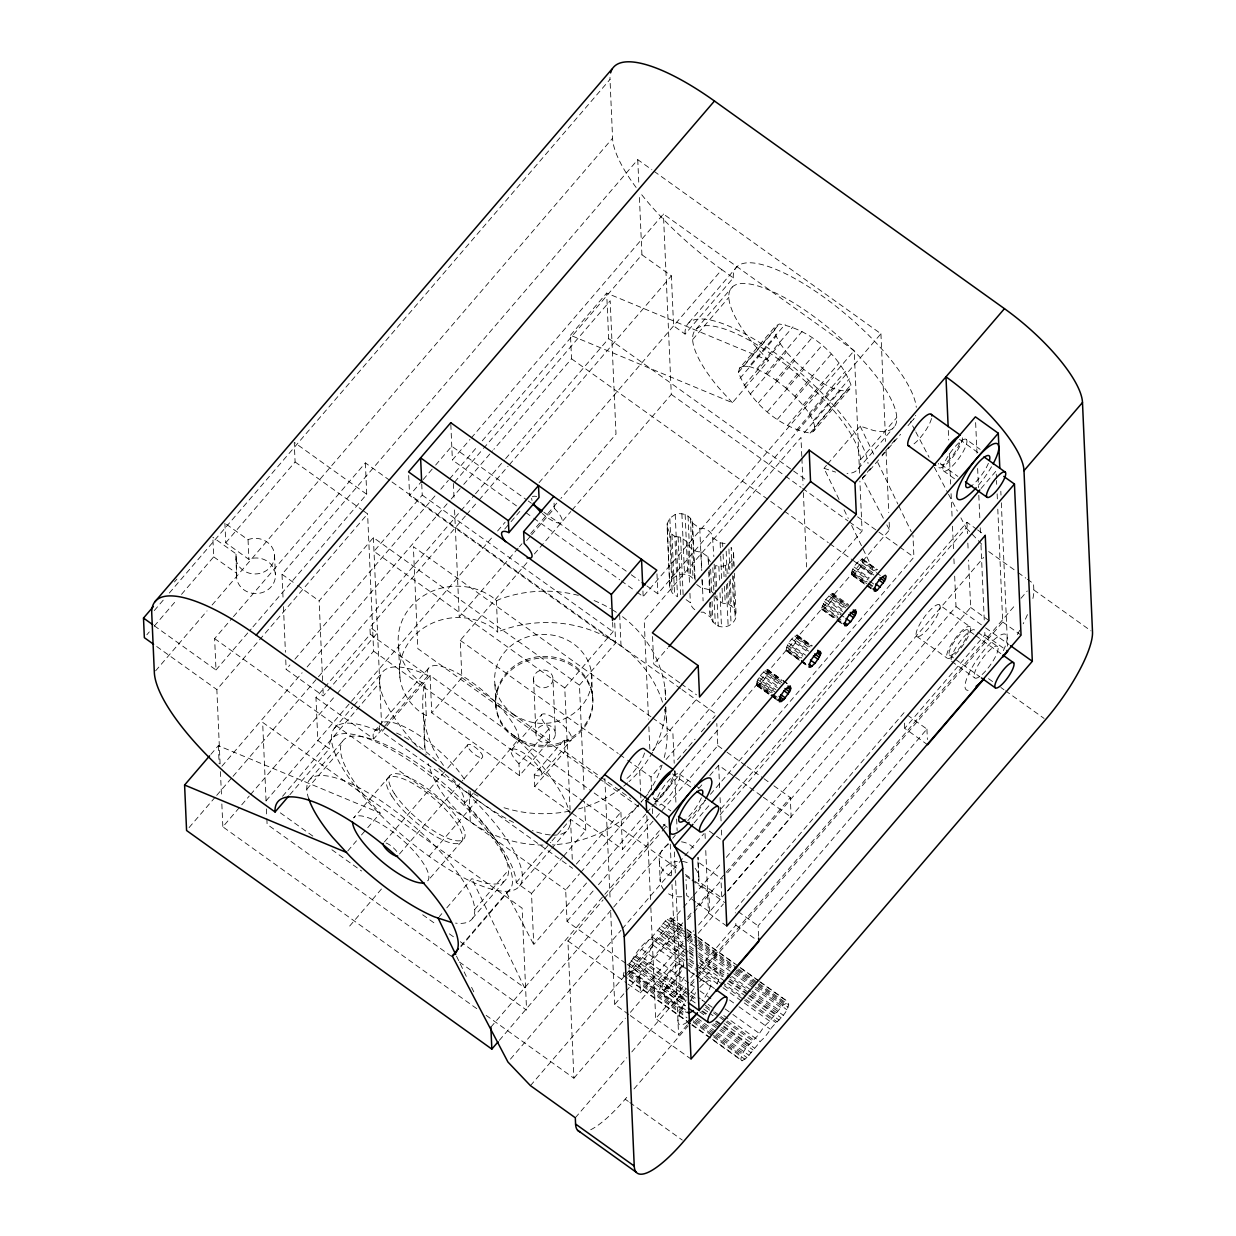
<?xml version="1.0" encoding="UTF-8"?>
<svg xmlns="http://www.w3.org/2000/svg" width="1236" height="1236" viewBox="0 0 1236 1236"><rect width="100%" height="100%" fill="white"/><g stroke="black" fill="none" stroke-linecap="round" stroke-linejoin="round"><path stroke-width="0.75" stroke-dasharray="5 3.75" d="M667.131 526.922L669.618 532.608L674.887 536.393L677.513 596.787L672.245 593.017L669.773 587.316L667.131 526.922L667.177 523.832L669.835 518.162L675.227 514.454C682.164 511.982 691.233 515.474 692.67 523.168L695.312 583.562M669.773 587.316L667.177 523.832M732.021 568.189L731.109 547.424L733.597 553.125L732.948 566.752M710.036 602.179C707.193 614.385 712.848 631.024 728.143 625.988C732.021 624.335 735.281 620.766 736.177 616.61C732.793 603.585 732.871 589.495 732.345 575.744M786.158 650.8L786.807 651.048C792.307 648.267 796.679 642.133 797.884 636.077L797.081 634.949C791.473 637.884 786.498 644.358 786.158 650.8L799.908 660.642M224.906 523.183L225.755 542.789L248.899 559.367L250.027 558.873A19.452 17.798 -2.5 0 1 274.948 571.696A19.452 17.798 -2.5 0 1 258.618 593.388A19.452 17.798 -2.5 0 1 236.539 576.779L235.999 553.821L212.839 537.243M236.539 576.779L235.999 553.821M768.699 694.138L756.494 685.393C756.617 679.043 761.87 672.43 767.401 669.541L781.785 679.63M624.458 976.687L623.268 975.328L624.226 971.465M851.449 574.709L852.098 574.956C857.753 572.175 861.816 565.949 863.269 559.877L862.373 558.857C856.857 561.824 851.65 568.236 851.449 574.709L865.2 584.551M741.986 1060.843L740.797 1059.484C742.681 1047.294 754.609 1041.114 760.696 1031.535A12.963 3.399 -54.4 0 1 768.73 1022.157L782.851 1005.162L788.692 1002.226C788.676 1014.926 774.926 1021.446 769.132 1031.21A12.963 3.399 -54.4 0 1 761.082 1040.588L746.977 1057.583L741.986 1060.843L712.214 1039.522M586.544 882.998L533.736 944.536L531.511 893.504L516.246 882.566A121.591 37.25 40.6 0 0 466.698 805.965L464.226 803.694L464.674 801.948A58.37 17.876 40.6 0 0 452.917 778.665M473.96 792.338L518.95 738.711A58.37 17.876 40.6 0 0 472.121 682.38A58.37 17.876 40.6 0 0 427.362 673.126L427.996 675.644L383.469 727.54M738.448 372.314L739.53 368.173L775.714 326.01L779.313 324.017C810.414 329.61 839.8 355.381 850.94 384.798L849.874 388.938L813.69 431.101L810.09 433.11C778.974 427.517 749.588 401.731 738.448 372.314L774.632 330.151L775.714 326.01M813.69 431.101L814.771 426.961L850.94 384.798M821.6 607.942L825.833 599.522L830.422 594.578L833.342 593.697C833.141 600.171 827.935 606.582 822.419 609.549L821.6 607.942L835.629 617.985M662.481 702.172A121.591 111.255 -2.5 0 0 500.735 630.731L497.768 632.26L496.409 600.881L492.7 597.421A58.37 53.395 -2.5 0 0 410.738 606.799A58.37 53.395 -2.5 0 0 420.348 681.762L424.906 684.219L423.979 687.201A121.591 111.255 -2.5 0 0 444.481 766.691M424.906 684.219L426.281 715.598L425.354 718.58A121.591 111.255 -2.5 0 0 426.08 754.779M627.486 975.173L643.57 956.432A12.963 3.399 -54.4 0 0 651.604 947.07C657.397 937.29 671.148 930.77 671.179 918.07L665.323 921.005L651.202 938A12.963 3.399 -54.4 0 0 643.168 947.379L627.239 966.119M756.494 685.393L757.127 685.64C762.782 682.735 767.788 676.231 768.05 669.788M669.819 584.226L672.477 578.556L669.835 518.162M174.446 581.971L176.933 579.081M154.268 610.584L164.311 598.873M169.332 593.017L610.012 79.413A136.192 41.73 40.6 0 1 610.29 74.407M146.837 634.779L149.309 631.89M154.253 626.111L176.547 600.14M181.507 594.361L213.689 556.849L212.916 539.02M225.755 542.789L295.095 461.97L294.245 442.364L366.737 494.276L252.422 627.502M155.582 670.87L207.061 610.878M212.082 605.022L612.577 138.247L610.012 79.413M154.299 625.787L215.991 669.974L214.631 638.595L232.214 618.093M233.465 616.625L365.377 462.897L390.468 480.866M283.013 597.112L282.009 574.276L637.761 159.66L651.882 169.765M215.991 669.974L251.171 628.97M220.101 763.925L216.856 689.58L367.602 513.882L362.967 510.576M322.611 680.742L319.12 600.85L373.396 537.598L579.452 685.146L584.118 792.06M579.452 685.146L615.621 642.983L409.579 495.435L421.986 480.974M423.222 479.522L434.408 466.497M435.644 465.06L451.773 446.242L526.706 499.9M421.739 483.94L422.233 495.111L373.998 551.333L564.775 687.942L570.105 809.796M516.494 505.879L452.376 459.977L469.974 439.475M471.225 438.007L663.423 214.013L854.215 350.622L859.576 473.45M210.846 754.408L218.355 745.663L380.255 813.118L367.741 827.687M570.491 335.25L606.675 293.086L768.56 360.541L732.392 402.704L570.491 335.25L571.526 358.78L493.828 449.332M465.385 515.968L369.919 627.239L377.552 632.708L323.276 695.961L286.165 669.387L289.935 664.983M294.971 659.128L435.752 495.033M440.788 489.178L448.328 480.387M449.58 478.919L477.25 446.69M482.272 440.819L641.917 254.755L639.259 193.897M454.663 482.04L482.256 449.889M483.508 448.421L610.182 300.796L616.007 434.13L560.82 498.448M221.893 766.274L302.094 672.801M307.1 666.961L449.966 500.456M451.217 499.004L462.496 485.856M463.747 484.388L492.577 450.8M189.093 827.579L215.466 796.834M216.717 795.366L231.796 777.799M233.048 776.347L317.219 678.255M318.471 676.787L474.238 495.234M475.505 493.782L504.396 460.101M505.648 458.633L608.653 338.587L606.675 293.086M466.636 514.516L477.946 501.337M479.197 499.869L508.089 466.204M509.356 464.736L671.395 275.86L641.917 254.755M289.873 794.733L329.332 748.738L317.837 740.503L315.952 697.521L370.228 634.269L369.919 627.239M476.725 1008.638L222.851 826.838L249.224 796.092M250.475 794.624L335.898 695.08M337.165 693.612L373.596 651.156L367.602 513.882M266.034 800.866L492.561 536.841M497.598 530.986L505.138 522.195M539.081 482.643L721.824 269.649L733.319 277.884L685.084 334.106L673.589 325.871L671.395 275.86M504.767 528.977L509.804 523.122M511.055 521.654L519.846 511.41M334.183 728.576L352.739 706.946M353.975 705.509L382.418 672.353M282.565 796.293L379.73 682.705M688.885 322.735L737.12 266.512M310.282 778.912L344.056 739.545M696.192 329.147L732.361 286.984M306.76 789.294L340.533 749.943M692.67 339.529L728.838 297.366M518.178 548.151L459.236 616.841L454.493 508.274M519.429 546.683L521.932 543.763M530.723 533.535L559.568 499.9M526.66 540.595L530.429 536.192M531.681 534.74L554.3 508.382L553.929 499.885M374.4 731.403L379.328 725.656M428.66 668.151L380.425 724.373A58.37 17.876 40.6 0 1 419.9 735.837A58.37 17.876 40.6 0 1 465.972 781.894M315.952 697.521L373.736 738.896L382.372 728.823M385.586 727.417L381.862 731.727L572.654 868.352M386.822 725.965L430.113 675.52L591.179 790.855M570.8 812.346L534.755 786.544L534.246 774.709L564.389 739.576A19.452 5.964 40.6 0 0 567.942 730.646A19.452 5.964 40.6 0 0 544.551 713.898A19.452 5.964 40.6 0 0 549.124 728.637L549.649 740.472L519.491 775.621L431.735 712.77L461.878 677.637L460.255 640.372L528.096 561.314M534.369 553.991L570.8 511.534M572.052 510.082L671.303 394.408L663.423 214.013M389.803 775.775L353.635 817.938A48.637 14.909 40.6 0 1 399.753 837.529A48.637 14.909 40.6 0 1 427.78 880.866L463.964 838.703M739.53 368.173L743.13 366.18L779.313 324.017M743.13 366.18L749.016 366.459L785.2 324.296M739.978 378.324L776.146 336.161L774.632 330.151M749.016 366.459L756.787 368.992L792.971 326.829M743.995 385.786L780.163 343.623L776.146 336.161M347.733 851.017L356.493 840.804M361.484 834.98L366.489 829.155M756.787 368.992L765.903 373.627L802.087 331.464M750.237 394.191L786.405 352.028L780.163 343.623M765.903 373.627L775.76 380.039L811.928 337.861M758.271 402.967L794.454 360.804L786.405 352.028M384.396 841.932L446.459 769.595M447.695 768.143L467.563 744.999M775.76 380.039L785.663 387.78L821.832 345.601M767.556 411.511L803.74 369.348C816.27 378.819 829.773 390.576 846.258 390.947L849.874 388.938M399.506 853.983L462.82 780.194M464.056 778.742L482.689 757.05M814.771 426.961C812.469 414.616 803.091 405.253 794.949 396.323L831.133 354.16M777.459 419.251L813.643 377.088M349.695 926.042L383.469 886.675M802.983 405.099L839.167 362.936M787.317 425.647L823.485 383.484M464.226 803.694L472.863 793.62M511.488 749.866L541.631 714.732M564.775 687.942L613.025 631.72L612.608 622.403M636.911 592.106L643.168 596.586L854.215 350.622M429.031 856.254L477.266 800.047M809.225 413.504L845.409 371.341M796.432 430.282L832.616 388.119M646.907 585.957L657.83 593.79L880.928 333.766L653.458 170.892M519.491 775.621L518.981 763.771L549.124 728.637M813.242 420.951L849.426 378.788M804.203 432.832L840.372 390.669M810.09 433.11L846.258 390.947M541.152 775.034L571.295 739.9M534.755 786.544L564.914 751.411L564.389 739.576M716.494 586.297L715.582 565.532C721.948 567.71 729.41 565.331 732.624 559.213M679.707 682.797L653.767 664.211L667.564 648.127M439.321 916.587L441.808 913.667M446.814 907.842L471.828 878.688L485.161 883.06A107.007 32.785 40.6 0 0 482.503 822.048A107.007 32.785 40.6 0 0 363.786 737.042A107.007 32.785 40.6 0 0 366.443 798.054L380.255 813.118M839.059 499.452L823.964 468.29L826.467 465.369M827.703 463.917L860.148 426.126L873.481 430.483A107.007 32.785 40.6 0 0 870.808 369.471A107.007 32.785 40.6 0 0 752.091 284.465A107.007 32.785 40.6 0 0 754.763 345.477L768.56 360.541M474.655 909.511L508.429 870.159M860.55 459.746L896.733 417.583M472.276 918.626L506.049 879.275M858.186 468.861L894.37 426.698M460.904 945.88L506.544 892.701A116.725 35.767 40.6 0 0 437.884 781.863A116.725 35.767 40.6 0 0 329.255 747.085L329.332 748.738M883.354 518.208L862.295 478.069L866.003 473.743M867.239 472.306L872.183 466.544M882.087 455.002L884.559 452.129M885.795 450.676L890.739 444.914M891.975 443.477L896.919 437.714M460.873 946.776L510.205 889.271M869.68 470.329L880.804 457.351M882.04 455.914L886.985 450.151M888.236 448.699L900.596 434.284M908.012 425.647L914.207 418.432M516.246 882.566L550.777 842.319M551.967 840.943L569.286 820.766M519.583 885.903L550.499 849.874M551.735 848.421L567.818 829.68M652.531 750.53L697.676 697.907M531.511 893.504L562.349 857.568M563.585 856.131L585.787 830.252L584.535 801.608M576.362 864.026L620.889 812.129L592.755 791.967M651.619 790.036L651.048 776.996L661.09 765.269M666.127 759.414L862.079 531.032L859.901 481.128M625.663 963.308L567.046 921.33L565.686 889.951L579.499 873.852M580.75 872.384L638.533 805.038M643.57 799.182L641.051 802.118A121.591 111.255 -2.5 0 0 645.764 796.247M644.821 797.714L648.591 793.327M677.482 759.661L695.065 739.159M701.353 731.836L715.165 715.737M591.565 877.143L645.625 814.138M646.876 812.67L650.646 808.282M651.913 806.814L889.503 529.904L889.07 520.294M572.376 813.473L622.527 849.379L650.167 817.181M567.046 921.33L593.434 890.584M598.456 884.729L654.987 818.85M656.239 817.382L717.792 745.648L716.818 723.493M490.877 1027.131L603.601 895.76M604.852 894.308L667.502 821.276M486.134 1015.359L573.906 1078.209L567.911 940.936L603.075 899.947M604.342 898.479L660.858 832.6M662.125 831.133L667.146 825.277M698.556 788.676L702.311 784.288M709.85 775.497L718.641 765.254L734.076 776.301M499.375 1040.31L612.438 908.537M613.689 907.069L671.472 839.723M672.724 838.271L675.242 835.335M687.803 820.689L705.385 800.202M710.422 794.346L913.914 557.158L912.956 535.203M694.184 822.852L710.468 803.863M981.09 488.467L996.123 470.947L996.463 478.595M721.067 808.823L966.938 522.272L976.1 528.823M510.468 1059.113L620.951 930.353M622.202 928.885L683.724 857.181M684.976 855.729L703.809 833.775M720.14 814.756L966.212 527.957L960.913 517.853M530.445 1085.641L624.613 975.899M625.864 974.432L682.365 908.584M683.616 907.116L692.407 896.872M693.659 895.42L721.283 863.222M726.304 857.367L983.686 557.405M628.058 984.026L640.402 992.848L639.553 973.242L682.89 922.736M687.834 916.957L691.557 912.632M696.501 906.853L708.892 892.423L692.005 880.341M695.126 868.305A19.452 17.798 -2.5 0 1 698.773 881.484L721.809 897.985L720.943 878.379L790.298 797.56L773.319 785.401M628.738 1014.447L614.725 1004.404L624.752 992.709M626.019 991.241L682.473 925.44M687.494 919.584L692.515 913.744M693.767 912.276L722.627 878.642M727.649 872.801L956 606.644L954.671 576.007M726.799 926.119L708.491 913.002L726.042 892.547M727.309 891.079L970.662 607.448L968.591 560.124M640.402 992.848L682.504 943.794M687.463 938.016L693.643 930.801M698.603 925.022L709.742 912.044L708.892 892.423M728.004 890.77L791.148 817.166L790.298 797.56M573.906 1078.209L625.401 1018.186M630.422 1012.315L684.45 949.372M689.472 943.516L693.241 939.113M698.263 933.257L723.384 903.98M904.026 712.662L735.188 909.433L735.343 912.925M687.262 1024.86L678.579 1034.98L655.683 1018.588L685.764 983.547M690.769 977.707L698.294 968.947M699.545 967.479L735.884 925.131L735.652 919.893M927.603 744.752L904.706 728.359L984.907 634.887L984.659 629.155M575.312 1117.761L626.776 1057.769M631.812 1051.913L685.795 989.001M690.816 983.145L695.837 977.29M697.089 975.822L1015.992 604.157M1021.013 598.301L1027.286 590.993M685.316 1000.557L680.742 997.282L685.748 991.442M690.754 985.602L695.775 979.762M697.027 978.294L1002.72 622.002L997.792 509.186M758.549 936.285L758.085 925.841L926.923 729.07L907.085 714.856M590.684 1129.766A77.822 20.44 -54.4 0 0 625.184 1099.19L628.954 1094.802M633.975 1088.947L688.004 1025.988M672.477 578.556L677.853 574.848C683.214 573.38 689.379 574.137 693.056 578.68L690.414 518.286M496.409 600.881L499.359 599.352A121.591 111.255 -2.5 0 1 578.324 595.366M226.435 524.28L248.05 539.761L249.178 539.251A19.452 17.798 -2.5 0 1 274.083 552.09A19.452 17.798 -2.5 0 1 257.752 573.782A19.452 17.798 -2.5 0 1 235.69 557.173M692.67 523.168L699.761 528.251L702.233 528.266A12.963 11.866 -2.5 0 1 712.415 535.543L713.836 556.617M674.887 536.393L680.603 537.227L687.71 542.31L688.313 544.489A12.963 11.866 -2.5 0 0 698.495 551.781L700.966 551.797L708.058 556.88L709.078 568.498M713.017 537.737L720.125 542.82L725.841 543.655M696.733 584.582L702.403 588.645L704.875 588.66A12.963 11.866 -2.5 0 1 713.404 593.249M715.057 595.953L715.659 598.131L722.751 603.214L728.483 604.049L733.751 607.818M701.121 612.175L703.593 612.191L710.7 617.274M823.964 468.29L835.629 472.106M426.281 715.598L421.708 713.126A58.37 53.395 -2.5 0 1 412.098 638.178A58.37 53.395 -2.5 0 1 494.076 628.8L497.768 632.26M966.444 439.552A19.452 5.114 -54.4 0 1 952.091 466.374A19.452 5.114 -54.4 0 1 946.112 459.56A19.452 5.114 -54.4 0 1 966.444 439.552L980.179 449.394M977.861 452.515L959.553 439.398A15.558 4.094 -54.4 0 1 951.828 456.64A15.558 4.094 -54.4 0 1 940.658 463.129M941.059 464.365L957.838 476.385M943.315 470.761L955.536 479.506M977.63 529.92L982.203 533.195M988.707 551.55L1016.548 571.48M1018.093 572.592L1025.834 578.139M1027.379 579.236L1033.559 583.67L1033.837 589.943A77.822 20.44 -54.4 0 1 1032.554 599.985M1033.837 589.943L1090.955 630.854M608.653 338.587L807.463 480.943M857.568 516.803L898.263 545.957M899.823 547.069L913.914 557.158M1002.72 622.002L1021.044 635.119M970.662 607.448L988.97 620.565M671.303 394.408L783.887 475.041M785.463 476.154L801.098 487.355M802.658 488.467L848.004 520.943M849.58 522.071L862.079 531.032M956 606.644L984.041 626.729M985.602 627.842L1008.962 644.559M984.907 634.887L1007.803 651.279M939.654 605.022A19.452 5.114 -54.4 0 1 925.316 631.843A19.452 5.114 -54.4 0 1 919.337 625.014A19.452 5.114 -54.4 0 1 939.654 605.022L970.183 626.868A19.452 5.114 -54.4 0 1 955.83 653.689A19.452 5.114 -54.4 0 1 949.851 646.876A19.452 5.114 -54.4 0 1 970.183 626.868M977.815 632.338L997.653 646.552A19.452 5.114 -54.4 0 1 983.315 673.373A19.452 5.114 -54.4 0 1 977.336 666.544A19.452 5.114 -54.4 0 1 997.653 646.552M967.881 630.005A15.558 4.094 -54.4 0 1 956.386 651.449A15.558 4.094 -54.4 0 1 951.612 645.995A15.558 4.094 -54.4 0 1 967.881 630.005L973.983 634.362M975.498 635.458L1001.454 654.045M862.373 558.857L877.637 569.781M863.269 559.877L877.004 569.719M861.384 559.166L876.648 570.09M860.101 560.001L875.366 570.924M862.543 562.782L874.748 571.526M876.278 572.623L880.866 575.899M861.616 564.713L873.837 573.458M857.058 562.983L873.852 575.003M571.526 358.78L782.851 510.113M784.427 511.225L828.259 542.619M829.819 543.732L851.728 559.429M853.303 560.557L873.651 575.126M860.395 566.783L872.616 575.528M854.076 567.015L869.341 577.954M857.413 570.831L869.619 579.576M852.855 569.101L868.12 580.024M869.634 581.121L874.223 584.396M851.928 571.032L867.193 581.955M868.723 583.052L873.296 586.327M854.37 573.813L866.575 582.558M868.105 583.655L872.678 586.93M851.372 572.685L866.637 583.608M853.087 574.647L871.411 587.764M852.098 574.956L865.833 584.783M867.363 585.879L871.936 589.155M866.714 585.632L871.303 588.923M988.522 678.641L993.141 681.963M1000.866 687.494L1003.956 689.703M1005.501 690.8L1044.096 718.44M949.372 654.972L953.96 658.247M955.49 659.344L979.901 676.818M916.54 636.231L947.07 658.093M951.643 661.368L974.54 677.761M832.693 593.45L848.607 604.62M831.704 593.759L848.483 605.779M833.419 595.721L847.17 605.563M830.422 594.578L847.216 606.613M832.863 597.374L846.598 607.2M828.954 595.891L845.748 607.911M831.936 599.305L845.687 609.132M830.716 601.376L842.937 610.12M825.833 599.522L842.628 611.542M824.397 601.608L841.191 613.628M827.734 605.424L838.41 613.071M839.939 614.153L844.512 617.444M823.176 603.693L838.441 614.616M822.249 605.625L837.514 616.548M824.69 608.406L835.382 616.053M836.896 617.15L841.484 620.426M836.865 618.881L841.731 622.357M822.419 609.549L836.154 619.375M837.684 620.472L842.257 623.747M821.785 609.302L835.521 619.128M837.035 620.225L841.623 623.5M797.081 634.949L812.346 645.887M797.884 636.077L811.619 645.918M796.092 635.258L811.357 646.181M797.807 637.235L811.558 647.061M794.81 636.092L810.074 647.015M797.251 638.873L809.456 647.618M796.324 640.804L808.545 649.549M791.766 639.074L808.56 651.094M795.103 642.89L807.324 651.635M788.784 643.122L805.578 655.142M792.122 646.922L802.797 654.57M787.564 645.192L802.828 656.131M786.637 647.123L801.901 658.062M789.078 649.904L801.283 658.649M787.795 650.739L800.016 659.483M801.546 660.58L806.119 663.856M786.003 649.92L799.738 659.761M801.268 660.843L805.857 664.134M786.807 651.048L800.542 660.889M802.071 661.971L806.644 665.262M801.422 661.739L806.011 665.014M686.088 599.645L690.352 602.705L690.955 604.883A12.963 11.866 -2.5 0 0 694.956 609.781M783.315 680.712L787.888 684.002M767.401 669.541L781.137 679.383M782.666 680.48L788.769 684.837M766.413 669.85L781.677 680.773M768.128 671.812L781.878 681.654M528.266 501.013L531.387 503.253M543.886 512.198L629.727 573.674M631.302 574.786L639.105 580.379M765.13 670.684L781.924 682.705M767.571 673.465L781.306 683.307M763.663 671.982L780.457 684.002M766.644 675.397L778.865 684.141M765.424 677.467L777.645 686.212M760.542 675.629L777.336 687.649M759.105 677.714L775.899 689.734M762.442 681.515L774.648 690.26M525.887 512.6L532.129 517.081M533.705 518.208L619.715 579.792M621.275 580.905L635.35 590.993M757.884 679.785L774.678 691.805M760.866 683.199L773.087 691.944M756.957 681.716L772.222 692.639M759.398 684.497L771.604 693.241M773.133 694.338L777.722 697.614M756.401 683.369L770.136 693.195M771.666 694.292L777.768 698.664M758.131 685.331L776.44 698.448M756.231 684.62L769.966 694.447M771.496 695.544L777.598 699.916M757.127 685.64L769.348 694.385M770.862 695.466L776.965 699.839M774.802 698.51L777.861 700.688M422.233 495.111L613.025 631.72M681.237 683.879L696.501 694.817M392.028 481.994L680.449 688.514M682.025 689.642L716.416 714.269M717.792 745.648L725.501 751.164M727.046 752.276L745.555 765.532M747.1 766.629L762.519 777.676M764.064 778.773L771.774 784.304M295.095 461.97L361.422 509.464M650.97 716.803L413.38 546.667L417.845 648.637L597.591 777.351M652.531 717.915L672.863 732.469L674.207 763.245M735.621 777.398L761.84 796.185M763.385 797.282L791.148 817.166M679.429 774.06L693.164 783.902M694.694 784.999L699.267 788.274M690.847 787.023L672.538 773.906A15.558 4.094 -54.4 0 1 663.562 792.662A15.558 4.094 -54.4 0 1 653.906 795.629M460.255 640.372L618.201 753.481M619.761 754.593L626.019 759.074M627.594 760.186L651.048 776.996M709.34 831.102L723.075 840.943M654.045 798.873L670.824 810.893M461.878 677.637L549.649 740.472M564.914 751.411L599.383 776.1M600.959 777.212L630.731 798.533M599.151 778.479L639.8 807.572M663.238 824.366L667.934 827.718M698.85 876.849L697.985 857.228A19.452 17.798 -2.5 0 1 697.923 861.878L720.943 878.379M370.228 634.269L427.996 675.644L425.57 674.408A121.591 37.25 40.6 0 0 420.024 749.711M282.009 574.276L295.929 584.242M297.474 585.354L319.12 600.85M738.247 911.627L758.085 925.841M373.596 651.156L677.622 868.846M685.455 874.47L693.303 880.078M694.864 881.191L724.636 902.512M685.856 875.938L690.46 879.229M735.884 925.131L755.721 939.329M213.689 556.849L236.849 573.427M695.93 902.141L686.722 895.544L686.011 879.507M697.459 903.238L709.742 912.044M552.106 835.057A121.591 37.25 40.6 0 0 570.522 819.329L585.787 830.252M671.179 918.07L685.269 928.174M686.845 929.302L696.239 936.023M697.815 937.151L738.556 966.32M740.117 967.448L758.919 980.905M760.495 982.033L788.692 1002.226M670.314 917.745L685.98 928.978M687.556 930.09L696.95 936.826M698.525 937.954L734.555 963.756M740.827 968.252L758.07 980.581M759.63 981.708L787.842 1001.902M671.287 920.789L685.393 930.878M686.953 932.006L696.362 938.742M697.923 939.854L737.104 967.912M738.664 969.024L757.483 982.496M759.043 983.624L788.815 1004.93M667.285 919.275L686.088 932.732M687.664 933.86L697.058 940.581M698.634 941.708L736.239 968.638M737.799 969.766L756.602 983.223M758.178 984.35L784.814 1003.416M670.545 922.983L686.212 934.2M687.772 935.328L697.181 942.048M698.742 943.176L734.787 968.978M736.362 970.105L756.726 984.69M758.301 985.818L788.074 1007.139M665.323 921.005L685.702 935.59M687.262 936.718L696.671 943.439M698.232 944.567L734.277 970.368M735.837 971.496L756.216 986.081M757.776 987.209L782.851 1005.162M669.309 925.548L686.552 937.892M688.112 939.02L697.521 945.756M699.082 946.869L728.854 968.19M735.126 972.686L753.929 986.143M755.505 987.27L786.838 1009.704M663.238 923.246L696.146 946.822M697.707 947.935L732.191 972.624M733.751 973.736L780.766 1007.402M661.167 925.857L683.106 941.569M689.364 946.05L697.212 951.658M698.773 952.786L730.105 975.219M731.681 976.347L750.484 989.804M752.044 990.932L778.695 1010.013M665.771 931.11L682.998 943.454M689.271 947.935L697.104 953.543M698.68 954.671L750.391 991.705M751.951 992.817L783.3 1015.266M659.251 928.638L687.448 948.831M689.024 949.959L696.857 955.567M698.417 956.695L728.189 978M729.765 979.128L776.78 1012.794M663.701 933.705L687.201 950.546M688.761 951.658L693.473 955.026M699.73 959.522L723.245 976.347M729.503 980.843L748.305 994.3M749.881 995.428L781.214 1017.861M658.062 930.662L687.834 951.983M689.394 953.095L694.107 956.463M700.364 960.959L722.303 976.672M728.576 981.152L747.378 994.625M748.939 995.737L775.59 1014.818M661.6 935.961L688.251 955.026M689.812 956.154L692.948 958.394M699.221 962.89L725.856 981.956M727.417 983.083L746.22 996.54M747.795 997.668L779.128 1020.117M659.638 937.691L687.849 957.885M689.41 959.012L698.819 965.749M700.379 966.861L744.257 998.286M745.833 999.414L777.166 1021.848M658.402 938.51L688.174 959.831M689.734 960.944L722.643 984.505M724.219 985.633L743.021 999.09M744.582 1000.218L775.93 1022.651M652.453 937.197L686.922 961.886M688.498 962.998L697.892 969.735M699.468 970.863L721.391 986.56M722.967 987.688L769.982 1021.353M652.639 939.53A19.452 5.114 -54.4 0 1 638.301 966.351A19.452 5.114 -54.4 0 1 632.322 959.522A19.452 5.114 -54.4 0 1 652.639 939.53L683.168 961.392A19.452 5.114 -54.4 0 1 668.815 988.213A19.452 5.114 -54.4 0 1 662.836 981.384A19.452 5.114 -54.4 0 1 683.168 961.392M687.757 964.667L695.389 970.136M696.903 971.218L710.638 981.06M680.866 964.513A15.558 4.094 -54.4 0 1 669.371 985.957A15.558 4.094 -54.4 0 1 664.597 980.503A15.558 4.094 -54.4 0 1 680.866 964.513L683.91 966.691M685.439 967.788L694.601 974.339M696.115 975.436L714.439 988.553M652.793 945.046L687.262 969.719M688.838 970.847L698.232 977.583M699.808 978.696L713.914 988.8M729.58 1000.017L737.413 1005.625M738.973 1006.753L770.322 1029.202M214.631 638.595L565.686 889.951M641.978 949.402L688.993 983.068M690.553 984.18L698.386 989.789M699.962 990.917L710.932 998.765M725.038 1008.87L731.295 1013.35M732.871 1014.478L759.507 1033.559M642.318 957.251L689.333 990.901M690.893 992.029L700.302 998.765M701.863 999.878L706.575 1003.246M708.135 1004.374L714.408 1008.854M723.802 1015.59L759.846 1041.392M636.37 955.938L689.657 994.084M691.218 995.212L697.49 999.692M705.323 1005.301L713.157 1010.924M714.717 1012.037L719.429 1015.405M720.99 1016.533L725.686 1019.901M727.262 1021.013L753.898 1040.094M635.134 956.741L688.406 994.903M689.982 996.015L696.239 1000.511M705.648 1007.247L711.905 1011.728M713.481 1012.856L718.178 1016.208M719.754 1017.336L724.45 1020.704M726.011 1021.832L752.662 1040.897M633.172 958.487L689.58 998.873M691.14 1000.001L697.413 1004.482M703.686 1008.978L713.079 1015.714M724.049 1023.562L750.7 1042.643M636.71 963.786L685.285 998.564M702.527 1010.909L707.224 1014.277M716.633 1020.998L754.238 1047.927M631.086 960.727L685.918 1000.001M701.6 1011.218L706.297 1014.586M715.69 1021.322L721.963 1025.818M723.539 1026.931L748.599 1044.883M635.52 965.81L685.671 1001.716M699.777 1011.805L706.034 1016.301M715.443 1023.022L720.14 1026.39M721.716 1027.518L753.048 1049.951M629 963.338L685.424 1003.725M713.62 1023.933L746.529 1047.495M633.605 968.591L685.316 1005.61M711.951 1024.69L718.224 1029.171M719.8 1030.299L751.133 1052.748M627.208 964.404L639.553 973.242M662.357 989.48L685.254 1005.872M631.534 971.187L686.382 1010.461M697.351 1018.309L716.154 1031.782M717.714 1032.91L749.062 1055.343M629.526 970.739L660.055 992.601M664.628 995.876L685.995 1011.172M628.599 971.141L686.567 1012.655M695.976 1019.376L714.779 1032.848M716.355 1033.96L742.99 1053.041M629.448 973.443L685.856 1013.829M695.265 1020.565L714.068 1034.022M715.629 1035.15L746.977 1057.583M628.939 974.833L685.347 1015.22M693.18 1020.828L711.982 1034.3M713.543 1035.413L741.755 1055.621M629.047 976.301L687.031 1017.815M693.303 1022.296L712.106 1035.768M713.666 1036.88L745.014 1059.329M623.268 975.328L627.965 978.696M629.541 979.824L690.646 1023.578M692.222 1024.706L711.024 1038.163M712.585 1039.291L740.797 1059.484M629.155 980.055L690.275 1023.81M691.836 1024.938L710.638 1038.41M156.694 646.505L216.856 689.58M567.911 940.936L626.528 982.914M630.298 1015.559L691.032 1059.051M280.325 812.84L313.141 836.324M331.897 849.75L361.592 871.009M422.681 914.764L436.802 924.868M449.348 933.86L454.06 937.228M460.333 941.724L524.651 987.78L471.828 878.688M451.542 956.401L267.1 824.335L266.837 818.556M459.359 961.994L526.567 1010.121L522.117 908.151L262.65 722.365L266.08 801.237M625.184 1099.19L628.274 1101.4M629.819 1102.512L682.303 1140.086M794.454 360.804L803.74 369.348M785.663 387.78L794.949 396.323M518.487 740.441L520.974 742.712A121.591 37.25 40.6 0 1 569.626 813.18M554.3 508.382L555.196 509.232A19.452 5.964 40.6 0 1 560.789 522.921A19.452 5.964 40.6 0 1 542.341 513.527M966.212 527.957L982.095 544.612M732.392 402.704L718.58 387.64A107.007 32.785 40.6 0 1 712.415 326.026A107.007 32.785 40.6 0 1 826.621 402.457A107.007 32.785 40.6 0 1 847.046 473.604M708.661 559.058L710.314 561.762M914.949 430.267L910.53 421.847A116.725 35.767 40.6 0 0 915.691 415.342M915.83 431.951L929.086 457.212M934.385 467.316L947.657 492.592M948.537 494.276L957.375 511.117M886.861 524.898L889.503 529.904M506.544 892.701L533.736 944.536M860.148 426.126L874.393 455.559M877.745 462.48L897.877 504.041M898.711 505.771L911.287 531.743M844.08 509.835L848.282 518.502M851.635 525.424L874.269 572.175M456.501 956.139L467.409 978.649M471.596 987.301L474.948 994.223M373.736 738.896L373.102 736.378A58.37 17.876 40.6 0 1 381.939 728.823M1000.82 491.233L1000.99 495.095M1001.314 502.789L1007.572 646.134M996.54 480.495L996.71 484.327M997.128 493.89L997.375 499.622M975.637 422.573L976.981 453.179M977.645 468.475L978.479 487.602M978.804 495.265L979.808 518.208M980.225 527.772L980.565 535.435M980.982 544.999L984.319 621.507M966.938 522.272L967.433 533.628M967.85 543.083L968.174 550.669M948.306 430.452L948.723 440.031M949.31 453.442L950.654 484.079M951.071 493.658L952.075 516.633M952.492 526.212L953.497 549.201M953.914 558.765L954.254 566.428M926.923 729.07L927.386 739.514M904.489 723.122L904.706 728.359M880.928 333.766L885.64 441.453M886.058 451.063L888.746 512.6M801.793 456.455L800.974 437.405L644.203 620.117L648.514 719.167M801.886 458.355L803.045 485.022M803.385 492.639L806.629 566.938M733.319 277.884L733.257 276.246A116.725 35.767 40.6 0 1 822.79 296.362A116.725 35.767 40.6 0 1 916.293 407.308M733.597 553.125L734.169 566.335M734.292 573.21L736.177 616.61M733.365 576.192L735.265 619.607M728.916 549L729.827 569.765M730.244 579.19L731.388 605.625M728.467 564.064L728.869 573.489M729.209 581.044L731.094 624.458M726.181 551.21L727.17 573.859M727.571 583.299L728.483 604.049M725.501 565.594L725.995 576.918M726.335 584.458L728.143 625.988M722.596 542.836L722.751 546.606M723.091 554.161L724.157 578.695M724.481 586.25L725.223 603.23M720.125 542.82L720.619 554.145M720.696 556.03L721.762 580.565M722.102 588.12L722.751 603.214M718.842 566.351L719.584 583.346M720.001 592.77L721.484 626.745M716.895 595.721L718.224 625.926M714.176 564.157L715.49 594.361M712.832 567.741L713.991 594.161M714.068 596.046L715.32 624.365M710.638 569.302L711.627 591.951M712.044 601.391L712.956 622.156M718.641 765.254L719.723 790.036M720.063 797.668L720.403 805.285M720.48 807.201L721.144 822.45M721.484 830.067L721.809 837.699M709.155 570.383L710.144 593.033M710.561 602.473L711.303 619.468M708.058 556.88L708.382 564.419M708.722 571.974L709.619 592.739M700.966 551.797L701.785 570.661M702.202 580.101L703.099 600.866M699.761 528.251L701.585 569.765M701.986 579.205L702.403 588.645M685.084 334.106L685.022 332.469A116.725 35.767 40.6 0 1 774.555 352.584A116.725 35.767 40.6 0 1 868.058 463.531M692.067 520.974L694.694 581.368M705.014 833.497L705.339 841.083M705.756 850.538L708.491 913.002M688.05 516.076L690.692 576.47M687.71 542.31L689.518 583.825M689.935 593.265L690.352 602.705M685.146 514.516L687.788 574.91M697.923 861.878L698.773 881.484M681.886 513.697L684.528 574.091M680.603 537.227L683.168 595.737M678.131 537.212L680.773 597.606M675.227 514.454L677.853 574.848M671.967 534.817L674.609 595.211M669.618 532.608L672.245 593.017M674.532 770.94L676.046 805.578M676.633 819.035L677.143 830.592M674.392 851.944L675.304 872.987M675.644 880.635L680.742 997.282M665.03 688.622L665.524 699.684M665.849 707.069L666.405 719.985M670.252 844.142L671.673 876.865M672.013 884.574L678.579 1034.98M656.965 573.875L657.83 593.79M637.761 159.66L638.842 184.38M652.546 636.525L653.767 664.211M659.344 861.662L660.209 881.268M642.921 590.993L643.168 596.586M648.854 726.783L649.858 749.649M652.423 808.653L652.67 814.246M646.83 815.837L650.507 900.009M650.847 907.657L655.683 1018.588M639.676 770.739L640.572 791.04M640.65 792.894L640.974 800.264M621.028 645.965L619.653 614.586A121.591 111.255 -2.5 0 1 665.849 699.483M614.755 623.068L615.621 642.983M620.889 812.129L622.527 849.379M604.852 778.417L610.12 899.066M610.708 912.477L614.725 1004.404M591.565 673.373L592.585 696.903M570.522 819.329L572.5 864.582M552.971 679.244A9.733 8.899 -2.5 0 1 538.015 686.443A9.733 8.899 -2.5 0 1 538.788 671.024A9.733 8.899 -2.5 0 1 552.971 679.244L555.366 734.138A9.733 8.899 -2.5 0 1 540.41 741.337A9.733 8.899 -2.5 0 1 541.183 725.934A9.733 8.899 -2.5 0 1 555.366 734.138M533.55 678.564L535.945 733.473M494.956 684.435L495.991 707.965M468.907 790.283L470.283 821.646M450.831 424.52L452.376 459.977M453.411 483.508L454.153 500.642M430.113 675.52L431.735 712.77M423.531 716.247L424.906 747.625M408.699 475.536L409.579 495.435M398.564 646.227L399.939 677.591M373.396 537.598L381.46 722.303M365.377 462.897L366.737 494.276M322.951 688.344L323.276 695.961M283.43 606.613L285.423 652.268M285.748 659.87L286.165 669.387M274.546 555.165L275.412 574.771M266.42 808.931L266.76 816.641M248.05 539.761L248.899 559.367M220.425 771.558L221.522 796.339M221.847 803.956L222.851 826.838M218.355 745.663L219.143 763.771M308.753 798.873A107.007 32.785 40.6 0 1 410.228 822.96A107.007 32.785 40.6 0 1 455.559 923.107M865.972 474.655A116.725 35.767 40.6 0 1 862.295 478.069M550.205 834.918A121.591 37.25 40.6 0 1 532.191 830.561M513.604 822.45A121.591 37.25 40.6 0 1 438.533 768.267M396.571 733.041A58.37 17.876 40.6 0 1 436.864 761.268M644.497 752.987A19.452 5.114 -54.4 0 1 624.474 780.024M931.511 418.479A19.452 5.114 -54.4 0 1 914.037 443.848M674.856 770.785A19.452 5.114 -54.4 0 1 669.618 786.158A19.452 5.114 -54.4 0 1 655.003 801.87M962.365 437.822A19.452 5.114 -54.4 0 1 949.063 461.491A19.452 5.114 -54.4 0 1 938.572 463.423M721.824 269.649A136.192 41.73 40.6 0 1 639.506 191.935M636.123 187.47A136.192 41.73 40.6 0 1 612.577 138.247M1027.44 614.616A77.822 20.44 -54.4 0 1 1023.176 623.794M1019.808 630.221A77.822 20.44 -54.4 0 1 1016.054 636.834M699.591 981.678A34.052 8.946 -54.4 0 1 718.301 968.669A34.052 8.946 -54.4 0 1 715.35 987.224M687.479 1022.017A34.052 8.946 -54.4 0 1 686.196 1000.017M690.97 992.662A34.052 8.946 -54.4 0 1 695.188 986.961M968.128 690.321A34.052 8.946 -54.4 0 1 972.778 666.235A34.052 8.946 -54.4 0 1 1000.604 635.057A34.052 8.946 -54.4 0 1 1003.199 651.001M705.339 799.8A34.052 8.946 -54.4 0 1 691.357 819.792M991.519 466.745A34.052 8.946 -54.4 0 1 978.371 485.285M699.792 987.626A19.452 5.114 -54.4 0 1 711.071 981.987A19.452 5.114 -54.4 0 1 702.542 1000.604M690.321 1001.052A19.452 5.114 -54.4 0 1 695.636 992.724M988.398 463.299A19.452 5.114 -54.4 0 1 972.995 484.605M701.384 797.807A19.452 5.114 -54.4 0 1 685.98 819.113M684.203 977.243A19.452 5.114 -54.4 0 1 667.409 995.984A19.452 5.114 -54.4 0 1 667.672 984.211A19.452 5.114 -54.4 0 1 684.481 964.791M656.316 805.285A19.452 5.114 -54.4 0 1 668.583 780.627A19.452 5.114 -54.4 0 1 678.935 780.24A19.452 5.114 -54.4 0 1 659.576 805.161M951.148 659.823A19.452 5.114 -54.4 0 1 962.859 637.915A19.452 5.114 -54.4 0 1 975.266 631.704M532.052 500.441A19.452 5.964 40.6 0 1 531.712 498.216M532.407 496.764A19.452 5.964 40.6 0 1 536.671 496.563M518.981 763.771A19.452 5.964 40.6 0 1 514.408 749.031A19.452 5.964 40.6 0 1 537.784 765.779A19.452 5.964 40.6 0 1 534.246 774.709M386.111 843.029A9.733 2.982 40.6 0 1 397.791 853.134M379.653 725.764A58.37 17.876 40.6 0 0 379.128 729.348L379.761 731.866L377.335 730.63A121.591 37.25 40.6 0 0 355.18 786.42A121.591 37.25 40.6 0 0 501.337 891.079A121.591 37.25 40.6 0 0 472.724 798.935L470.252 796.664L470.7 794.918A58.37 17.876 40.6 0 0 470.174 791.565M664.443 709.263A121.591 111.255 -2.5 0 1 664.118 757.977M662.079 765.053A121.591 111.255 -2.5 0 1 646.876 794.733M638.548 804.93A121.591 111.255 -2.5 0 1 552.384 844.868M542.99 845.069A121.591 111.255 -2.5 0 1 428.289 763.678M665.725 706.807A121.591 111.255 -2.5 0 1 653.458 750.623M652.562 752.26A121.591 111.255 -2.5 0 1 629.031 781.615M627.579 782.898A121.591 111.255 -2.5 0 1 623.114 786.59M621.584 787.765A121.591 111.255 -2.5 0 1 578.618 808.931M569.502 811.11A121.591 111.255 -2.5 0 1 501.352 806.845M478.023 796.2A121.591 111.255 -2.5 0 1 470.375 791.303M594.099 600.572A121.591 111.255 -2.5 0 1 610.553 608.668M612.129 609.611A121.591 111.255 -2.5 0 1 616.702 612.546M670.978 875.845A19.452 17.798 -2.5 0 1 659.221 860.101A19.452 17.798 -2.5 0 1 669.943 843.601M681.484 841.809A19.452 17.798 -2.5 0 1 694.277 848.699M681.793 896.718A19.452 17.798 -2.5 0 1 667.471 893.103M663.933 889.796A19.452 17.798 -2.5 0 1 677.266 861.384M682.334 861.415A19.452 17.798 -2.5 0 1 690.213 864.103M513.11 714.037A48.637 44.496 -2.5 0 0 591.38 684.991A48.637 44.496 -2.5 0 0 525.285 637.668A48.637 44.496 -2.5 0 0 513.11 714.037M514.068 736.007A48.637 44.496 -2.5 0 0 592.338 706.961A48.637 44.496 -2.5 0 0 526.242 659.638A48.637 44.496 -2.5 0 0 514.068 736.007M391.858 796.185A48.637 14.909 40.6 0 0 457.953 843.524A48.637 14.909 40.6 0 0 423.624 790.437A48.637 14.909 40.6 0 0 391.858 796.185M394.269 793.388A48.637 14.909 40.6 0 0 460.364 840.712A48.637 14.909 40.6 0 0 426.034 787.626A48.637 14.909 40.6 0 0 394.269 793.388M469.031 748.877A9.733 2.982 40.6 0 0 482.148 757.606A9.733 2.982 40.6 0 0 474.191 746.575A9.733 2.982 40.6 0 0 469.031 748.877M514.145 737.568A48.637 44.496 -2.5 0 0 592.399 708.522A48.637 44.496 -2.5 0 0 526.32 661.198A48.637 44.496 -2.5 0 0 514.145 737.568"/><path stroke-width="1.5" d="M820.704 653.628L819.978 651.341C814.37 654.277 809.379 660.75 809.055 667.193L810.692 667.131L815.003 663.315L819.221 657.197L820.704 653.628L817.66 651.434M885.439 579.174L886.166 576.27L885.27 575.25C879.754 578.216 874.547 584.628 874.346 591.102L877.266 590.205L884.512 581.105L885.439 579.174L882.38 576.98M790.468 689.858L790.298 685.934C784.767 688.838 779.514 695.435 779.375 701.785L783.763 699.591L789.541 691.789L790.468 689.858L787.409 687.679M855.76 613.767L855.59 609.842C849.951 612.732 844.991 619.298 844.667 625.694L846.305 625.632L850.631 621.816L854.833 615.698L855.76 613.767L852.701 611.573M154.778 601.901L613.041 67.81A136.192 41.73 40.6 0 1 714.454 101.012L1004.451 308.66A97.273 29.803 40.6 0 1 1082.489 402.519L1092.5 631.951A77.822 20.44 -54.4 0 1 1045.641 719.553L683.848 1141.199A77.822 20.44 -54.4 0 1 634.238 1166.042L575.574 1124.034L575.312 1117.761L530.445 1085.641L507.95 1062.048L452.268 955.938A116.725 35.767 40.6 0 0 383.623 845.115A116.725 35.767 40.6 0 0 274.995 810.337L275.072 811.975L263.562 803.74A136.192 41.73 40.6 0 1 154.33 672.338L151.75 613.504A136.192 41.73 40.6 0 1 256.207 635.103L546.204 842.751A97.273 29.803 40.6 0 1 624.226 936.625L634.238 1166.042M153.604 644.296L144.349 637.668L143.5 618.062L153.403 606.505M256.207 635.103L714.454 101.012M498.123 1041.763L491.835 1049.086L186.574 830.515L184.597 785.014L209.595 755.86M508.892 532.592L508.367 520.696L538.51 485.563L539.035 497.459L508.892 532.592L506.513 531.696A19.452 5.964 40.6 0 0 505.539 541.708M275.072 811.975L288.637 796.169M527.108 557.884A19.452 5.964 40.6 0 0 525.037 544.365L524.157 543.516L523.631 531.619L553.774 496.486M612.531 620.549L611.387 594.47L641.546 559.321L642.766 587.27M854.957 482.905L809.163 450.12L652.392 632.832L698.185 665.617L699.545 696.996L856.316 514.284L854.957 482.905L1004.451 308.66M668.815 646.675L810.538 481.499L809.163 450.12M546.204 842.751L698.185 665.617M452.268 955.938L458.432 948.754M646.66 812.021L646.165 800.542L975.389 416.841L998.286 433.233L999.8 468.135M670.082 840.295L669.062 816.934L998.286 433.233M692.933 824.304L674.145 846.212L692.454 859.329L699.051 1010.399L688.359 1002.736M711.72 802.411L979.839 489.92M624.226 936.625L682.72 868.444A97.273 29.803 40.6 0 0 604.682 774.586M682.72 868.444L691.032 1059.051L1032.323 661.291L1023.995 470.7L1082.489 402.519M692.454 859.329L1014.447 484.048L1003.756 476.401M699.051 1010.399L1021.044 635.119L1014.447 484.048M688.514 1023.408L697.197 1013.288M716.03 991.349L758.78 941.523L758.626 938.031M927.603 744.752L984.18 678.811M1002.844 657.073L1007.803 651.279M451.403 922.411L434.315 916.818A107.007 32.785 40.6 0 1 350.36 856.702L332.685 837.405A107.007 32.785 40.6 0 1 308.753 798.873M184.597 785.014L346.482 852.469M931.341 414.415L960.341 435.18M983.98 456.887L1005.347 472.183A15.558 4.094 -54.4 0 1 993.868 493.643A15.558 4.094 -54.4 0 1 989.078 488.189A15.558 4.094 -54.4 0 1 1005.347 472.183M965.47 481.855L986.838 497.15M908.213 445.624L935.698 465.308M810.538 481.499L856.316 514.284M1010.507 645.686L1032.323 661.291M1002.983 655.126L1013.659 662.79A15.558 4.094 -54.4 0 1 1002.18 684.234A15.558 4.094 -54.4 0 1 997.406 678.78A15.558 4.094 -54.4 0 1 1013.659 662.79M879.939 577.83L884.512 581.105M878.719 579.9L883.292 583.176M875.721 583.948L880.295 587.224M874.207 588.027L877.266 590.205M872.94 588.861L875.984 591.04M981.43 677.915L995.165 687.757M853.273 609.935L856.316 612.114M850.26 612.407L854.833 615.698M849.039 614.493L853.612 617.768M846.042 618.525L850.631 621.816M844.528 622.62L847.587 624.798M843.261 623.438L846.305 625.632M817.722 650.29L820.781 652.484M817.089 653.087L820.148 655.265M814.648 653.921L819.221 657.197M813.427 655.992L818 659.282M810.43 660.039L815.003 663.315M808.916 664.118L811.975 666.312M787.981 686.026L791.025 688.205M532.948 504.365L542.326 511.071M642.226 582.604L645.346 584.844M784.968 688.514L789.541 691.789M783.748 690.584L788.321 693.86M780.75 694.632L785.339 697.907M779.19 696.316L783.763 699.591M779.236 698.711L782.295 700.889M777.969 699.545L781.013 701.724M508.367 520.696L420.611 457.861L421.661 482.071M523.631 531.619L611.387 594.47M673.326 769.688L644.327 748.923A19.452 5.114 -54.4 0 0 627.826 762.674A19.452 5.114 -54.4 0 0 622.496 780.627M696.965 791.395L718.332 806.691A15.558 4.094 -54.4 0 1 706.853 828.151A15.558 4.094 -54.4 0 1 702.063 822.697A15.558 4.094 -54.4 0 1 718.332 806.691M678.456 816.363L699.823 831.658M621.198 780.148L648.684 799.816M646.165 800.542L669.062 816.934M715.968 989.65L726.644 997.297A15.558 4.094 -54.4 0 1 715.165 1018.758A15.558 4.094 -54.4 0 1 710.391 1013.288A15.558 4.094 -54.4 0 1 726.644 997.297M143.5 618.062L152.754 624.674M688.313 1008.051L708.151 1022.265M577.583 1130.245L636.246 1172.253M438.069 918.039L455.667 954.408M948.151 426.621L945.973 376.825A97.273 29.803 40.6 0 1 1023.995 470.7M490.877 1027.131L491.835 1049.086M424.18 882.875A48.637 14.909 40.6 0 1 381.661 861.276A48.637 14.909 40.6 0 1 352.554 822.079M909.511 446.119A19.452 5.114 -54.4 0 1 916.324 426.08A19.452 5.114 -54.4 0 1 931.836 415.976M652.67 794.64A19.452 5.114 -54.4 0 1 671.581 770.909M656.27 789.912A15.558 4.094 -54.4 0 1 669.912 773.999M941.538 456.269A19.452 5.114 -54.4 0 1 958.595 436.401M945.246 452.067A15.558 4.094 -54.4 0 1 954.887 440.819M610.615 72.909A136.192 41.73 40.6 0 1 612.021 69.34M579.777 1131.774A77.822 20.44 -54.4 0 1 575.574 1124.034M706.111 798.379A34.052 8.946 -54.4 0 0 711.874 781.461L710.994 778.757A34.052 8.946 -54.4 0 0 690.167 792.338A34.052 8.946 -54.4 0 0 670.221 826.266L669.665 830.654A34.052 8.946 -54.4 0 0 689.163 822.28M983.392 679.568A34.052 8.946 -54.4 0 1 976.069 686.335M993.126 463.871A34.052 8.946 -54.4 0 0 998.889 446.953L998.008 444.249A34.052 8.946 -54.4 0 0 977.182 457.83A34.052 8.946 -54.4 0 0 957.236 491.758L956.679 496.146A34.052 8.946 -54.4 0 0 976.177 487.772M697.475 1012.887A34.052 8.946 -54.4 0 1 689.055 1020.843M693.35 1010.492A19.452 5.114 -54.4 0 1 687.525 1012.269M972.037 485.377A19.452 5.114 -54.4 0 1 966.707 480.974A19.452 5.114 -54.4 0 1 981.585 459.375A19.452 5.114 -54.4 0 1 989.511 460.008M685.022 819.885A19.452 5.114 -54.4 0 1 679.692 815.482A19.452 5.114 -54.4 0 1 694.57 793.883A19.452 5.114 -54.4 0 1 702.496 794.516M541.09 512.399A19.452 5.964 40.6 0 1 533.411 503.284M397.729 855.992A9.733 2.982 40.6 0 1 388.66 851.573A9.733 2.982 40.6 0 1 383.145 843.385M450.754 422.712L408.544 471.905L614.601 619.452L656.81 570.26L450.754 422.712M985.246 535.389L723.075 840.943L726.799 926.119L988.97 620.565L985.246 535.389"/></g></svg>
